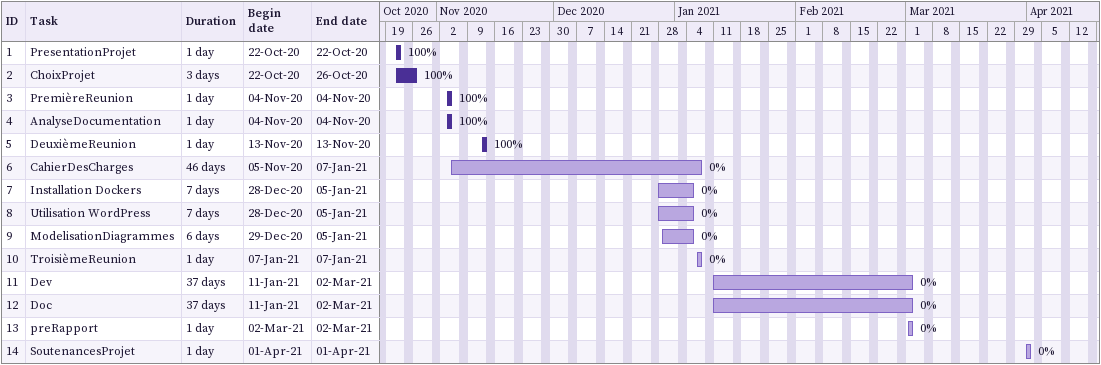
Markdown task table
| ID | Task | Duration | Start | Finish | % complete |
|---|---|---|---|---|---|
| 1 | PresentationProjet | 1d | 2020-10-22 | 2020-10-22 | 100 |
| 2 | ChoixProjet | 3d | 2020-10-22 | 2020-10-26 | 100 |
| 3 | PremièreReunion | 1d | 2020-11-04 | 2020-11-04 | 100 |
| 4 | AnalyseDocumentation | 1d | 2020-11-04 | 2020-11-04 | 100 |
| 5 | DeuxièmeReunion | 1d | 2020-11-13 | 2020-11-13 | 100 |
| 6 | CahierDesCharges | 46d | 2020-11-05 | 2021-01-07 | 0 |
| 7 | Installation Dockers | 7d | 2020-12-28 | 2021-01-05 | 0 |
| 8 | Utilisation WordPress | 7d | 2020-12-28 | 2021-01-05 | 0 |
| 9 | ModelisationDiagrammes | 6d | 2020-12-29 | 2021-01-05 | 0 |
| 10 | TroisièmeReunion | 1d | 2021-01-07 | 2021-01-07 | 0 |
| 11 | Dev | 37d | 2021-01-11 | 2021-03-02 | 0 |
| 12 | Doc | 37d | 2021-01-11 | 2021-03-02 | 0 |
| 13 | preRapport | 1d | 2021-03-02 | 2021-03-02 | 0 |
| 14 | SoutenancesProjet | 1d | 2021-04-01 | 2021-04-01 | 0 |
